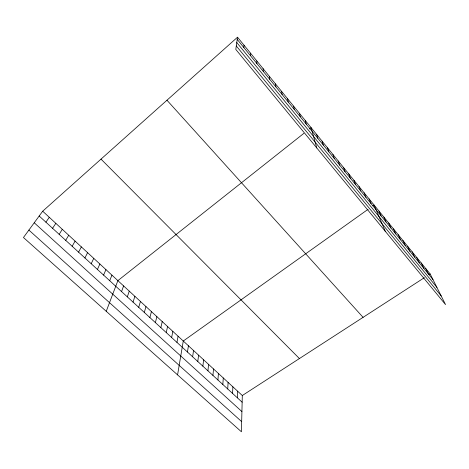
<?xml version="1.0" encoding="UTF-8"?>
<svg xmlns="http://www.w3.org/2000/svg" width="469" height="469" viewBox="0 0 469 469"><rect width="100%" height="100%" fill="white"/><g stroke="black" fill="none" stroke-linecap="round" stroke-linejoin="round"><path stroke-width="0.7" d="M42.691 211.208L242.303 395.519L241.429 431.785L23.45 237.519L42.691 211.208L237.519 37.215L430.143 273.943L445.55 304.616L235.796 49.427L237.519 37.215M250.405 55.606L250.464 53.126M237.378 397.835L237.607 391.181M232.571 393.427L232.87 386.808M227.723 388.977L228.092 382.399M222.839 384.498L223.279 377.95M243.845 47.557L244.027 45.212M217.915 379.978L218.419 373.471M212.944 375.417L213.524 368.951M207.931 370.821L208.588 364.39M202.878 366.183L203.61 359.793M197.783 361.511L198.592 355.162M192.642 356.792L193.527 350.484M187.459 352.037L188.427 345.77M177.575 374.878L183.273 341.016L368.147 209.262M176.954 342.399L178.085 336.22M171.631 337.516L172.844 331.384M166.266 332.591L167.562 326.506M160.849 327.626L162.233 321.587M155.386 322.613L156.857 316.628M149.875 317.56L151.434 311.621M144.317 312.454L145.965 306.568M138.707 307.306L140.448 301.473M133.044 302.118L134.879 296.332M127.328 296.877L129.262 291.143M121.565 291.589L123.599 285.914M106.246 311.305L117.877 280.632L303.836 133.372M109.699 280.702L111.933 275.145M103.596 275.098L105.935 269.605M97.429 269.441L99.874 264.012M91.203 263.73L93.765 258.366M84.924 257.968L87.592 252.668M78.575 252.146L81.36 246.911M72.173 246.272L75.069 241.101M65.701 240.333L68.714 235.239M59.17 234.342L62.307 229.318M52.569 228.292L55.829 223.338M45.909 222.177L49.292 217.299M309.417 128.952L311.088 127.627L316.78 147.952M372.89 205.879L374.074 205.035L385.248 231.258M242.303 395.519L424.345 277.695M428.988 274.693L430.143 273.943M28.89 230.08L241.676 421.631M34.231 222.769L241.916 411.583M39.179 216.004L242.145 402.203M101.011 159.12L299.415 358.556M166.958 100.225L363.082 317.349M236.769 42.538L436.932 287.45M236.288 45.939L441.206 295.962M237.208 39.414L432.963 279.553M425.711 268.491L428.467 274.037M421.232 262.986L423.935 268.473M416.712 257.434L419.35 262.857M412.151 251.83L414.731 257.188M407.549 246.172L410.064 251.46M402.9 240.462L405.351 245.68M398.21 234.693L400.596 239.847M393.473 228.878L395.795 233.955M388.695 223.004L390.947 228.004M383.871 217.071L386.046 222.001M378.993 211.079L381.104 215.933M369.109 198.926L371.067 203.622M364.091 192.765L365.978 197.379M359.025 186.539L360.831 191.065M353.907 180.248L355.637 184.692M348.743 173.899L350.39 178.255M343.525 167.492L345.09 171.754M338.255 161.014L339.732 165.188M332.931 154.471L334.327 158.551M327.555 147.858L328.857 151.845M322.121 141.187L323.34 145.073M316.634 134.439L317.759 138.226M305.319 120.533L306.251 124.109M299.486 113.363L300.312 116.828M293.588 106.117L294.315 109.47M287.626 98.795L288.247 102.031M281.599 91.391L282.115 94.504M275.508 83.904L275.919 86.9M269.353 76.336L269.646 79.208M263.127 68.685L263.302 71.429M256.83 60.947L256.889 63.561"/></g></svg>
